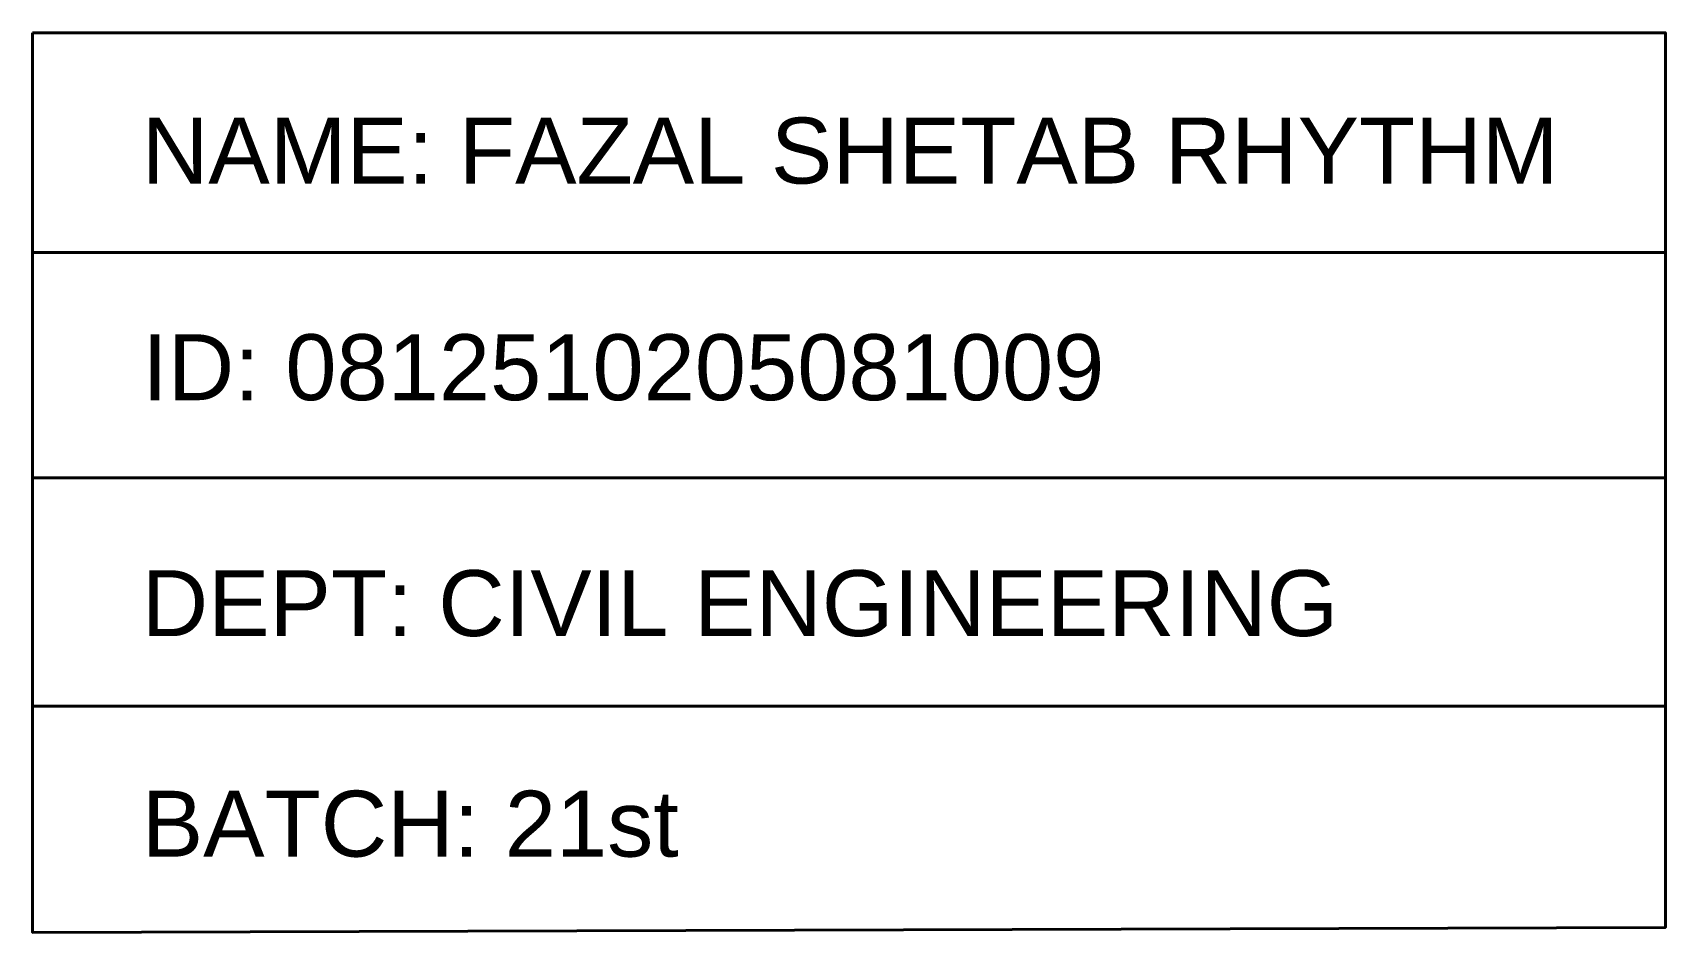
# Model space of a CAD drawing. Header units: inches. Extents: x -6918 to 21732, y -6368 to 1797.
# Drawn here: x 11409 to 12378, y -5456 to -4923 of the extents above; entities that cross this region are included whole.
import ezdxf

# ---------------------------------------------------------------- set-up
doc = ezdxf.new("R2010")
doc.units = ezdxf.units.IN
doc.header["$MEASUREMENT"] = 0
doc.layers.add('Raling', color=1, linetype='Continuous', lineweight=15)
doc.styles.get("Standard").update_dxf_attribs({"font": 'arial.ttf'})

msp = doc.modelspace()

# ---------------------------------------------------------------- linework, layer by layer
at = {"layer": 'Raling', "color": 18, "lineweight": 40, "true_color": 0x000000}
for p, q in [((11408.68, -5052.94), (12377.71, -5052.94)), ((11408.68, -5186.73), (12377.71, -5186.73)), ((11408.68, -5322.2), (12377.71, -5322.2))]:
    msp.add_line(p, q, dxfattribs=at)
msp.add_lwpolyline([(11408.68, -4922.6), (12377.71, -4922.6), (12377.71, -5453.48), (11408.68, -5456.4)], close=True, dxfattribs=at)

# ---------------------------------------------------------------- texts
at = {"layer": 'Raling', "color": 156, "lineweight": 40, "true_color": 0x004b69, "char_height": 39.1067, "attachment_point": 1}
for s, insert in [('NAME: FAZAL SHETAB RHYTHM', (11473.51, -4973.01)), ('ID: 0812510205081009', (11473.69, -5101.55)), ('DEPT: CIVIL ENGINEERING', (11473.37, -5241.52)), ('BATCH: 21st', (11473.44, -5372.37))]:
    msp.add_mtext_dynamic_manual_height_columns(s, width=914.0895, gutter_width=2.35, heights=[197.14], dxfattribs=dict(at, insert=insert))

doc.saveas('drawing.dxf')
